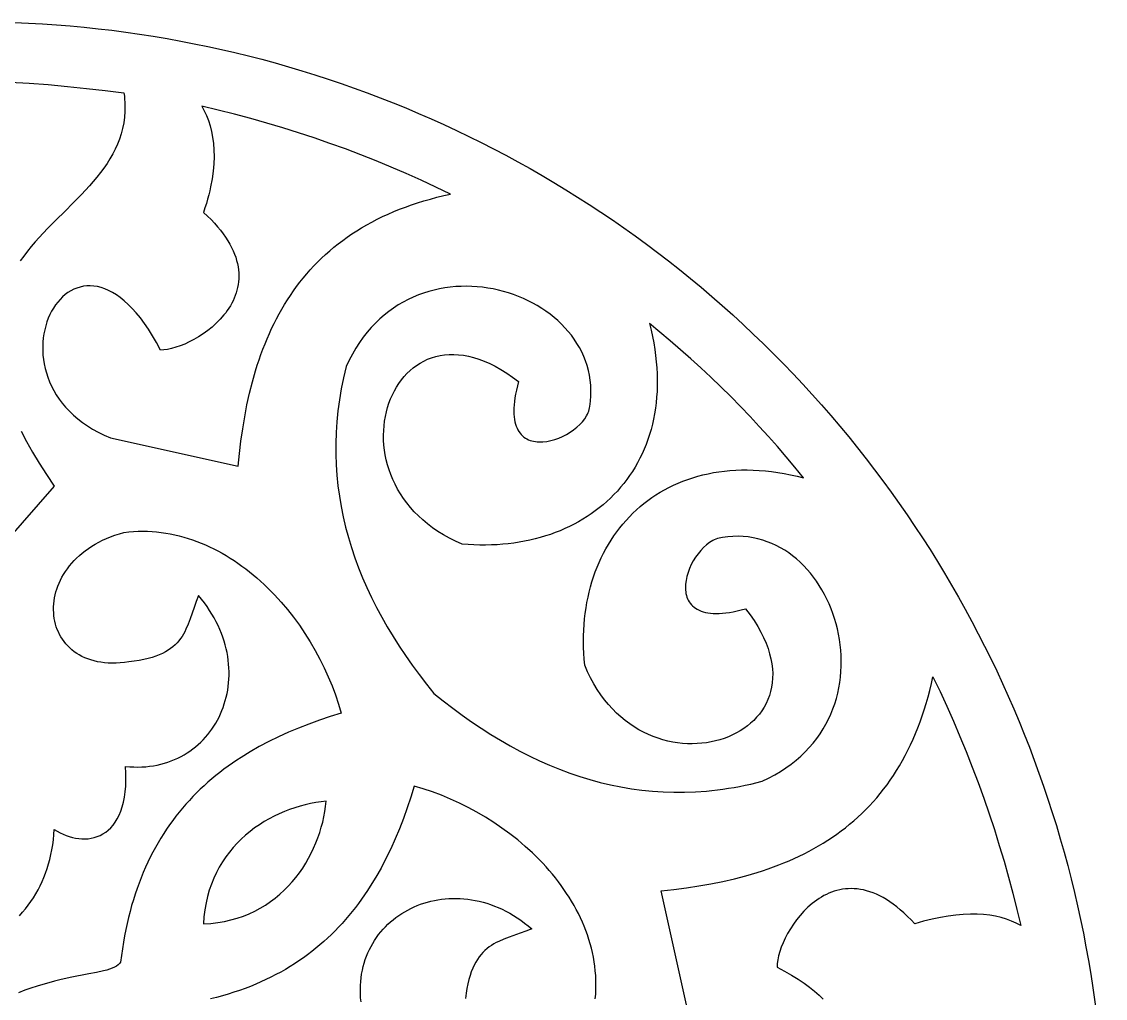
# Model space of a CAD drawing. Extents: x -200 to 200, y -245 to 245.
# Drawn here: x -26.7 to 49.8, y -19 to 49.9 of the extents above; entities that cross this region are included whole.
import ezdxf

# ---------------------------------------------------------------- set-up
doc = ezdxf.new("R2010")
doc.units = 0
doc.layers.add('LAYER_1', color=18, linetype='CONTINUOUS')
doc.layers.add('LAYER_2', color=174, linetype='CONTINUOUS')

msp = doc.modelspace()

# ---------------------------------------------------------------- linework, layer by layer
at = {"layer": 'LAYER_1'}
for points in [[(-27.561, 45.658), (-26.204, 45.585), (-24.852, 45.487), (-23.505, 45.366), (-22.165, 45.227), (-20.833, 45.071), (-19.511, 44.901), (-19.482, 44.675), (-19.46, 44.452), (-19.445, 44.233), (-19.437, 44.017), (-19.441, 43.595), (-19.47, 43.184), (-19.524, 42.785), (-19.602, 42.396), (-19.702, 42.018), (-19.824, 41.65), (-19.965, 41.29), (-20.125, 40.938), (-20.303, 40.595), (-20.497, 40.258), (-20.706, 39.928), (-20.93, 39.604), (-21.167, 39.284), (-21.416, 38.97), (-21.675, 38.659), (-21.944, 38.352), (-22.221, 38.048), (-22.505, 37.746), (-23.09, 37.145), (-23.691, 36.546), (-24.296, 35.942), (-24.898, 35.33), (-25.486, 34.704), (-25.772, 34.384), (-26.052, 34.059), (-26.323, 33.729), (-26.586, 33.391), (-26.838, 33.047)], [(-26.767, 21.022), (-26.382, 20.297), (-25.957, 19.55), (-25.491, 18.778), (-24.981, 17.982), (-24.428, 17.161), (-30.28, 10.489)], [(-26.896, -13.159), (-26.677, -12.919), (-26.469, -12.673), (-26.27, -12.42), (-26.081, -12.16), (-25.902, -11.893), (-25.733, -11.62), (-25.575, -11.339), (-25.426, -11.052), (-25.287, -10.758), (-25.158, -10.457), (-25.039, -10.149), (-24.931, -9.834), (-24.832, -9.512), (-24.744, -9.184), (-24.666, -8.848), (-24.598, -8.506), (-24.54, -8.157), (-24.492, -7.801), (-24.455, -7.438), (-24.428, -7.069), (-24.227, -7.195), (-24.02, -7.309), (-23.808, -7.412), (-23.592, -7.502), (-23.373, -7.578), (-23.151, -7.641), (-22.927, -7.69), (-22.703, -7.723), (-22.479, -7.742), (-22.256, -7.744), (-22.035, -7.73), (-21.817, -7.698), (-21.602, -7.649), (-21.392, -7.582), (-21.188, -7.496), (-20.99, -7.39), (-20.798, -7.265), (-20.616, -7.119), (-20.442, -6.953), (-20.277, -6.764), (-20.124, -6.554), (-19.982, -6.321), (-19.853, -6.065), (-19.737, -5.785), (-19.635, -5.48), (-19.548, -5.151), (-19.478, -4.796), (-19.424, -4.415), (-19.388, -4.008), (-19.37, -3.573), (-19.372, -3.111), (-19.395, -2.621), (-19.1, -2.648), (-18.81, -2.663), (-18.525, -2.668), (-18.244, -2.661), (-17.967, -2.644), (-17.695, -2.616), (-17.428, -2.578), (-17.166, -2.53), (-16.91, -2.472), (-16.658, -2.404), (-16.412, -2.327), (-16.171, -2.24), (-15.936, -2.145), (-15.706, -2.041), (-15.482, -1.928), (-15.265, -1.807), (-15.053, -1.678), (-14.848, -1.541), (-14.649, -1.396), (-14.456, -1.244), (-14.27, -1.084), (-14.091, -0.918), (-13.918, -0.745), (-13.753, -0.565), (-13.594, -0.379), (-13.443, -0.187), (-13.299, 0.011), (-13.162, 0.214), (-13.033, 0.423), (-12.912, 0.638), (-12.799, 0.857), (-12.693, 1.081), (-12.596, 1.309), (-12.506, 1.542), (-12.425, 1.779), (-12.353, 2.02), (-12.289, 2.265), (-12.234, 2.513), (-12.187, 2.764), (-12.15, 3.018), (-12.121, 3.275), (-12.102, 3.534), (-12.091, 3.796), (-12.091, 4.06), (-12.1, 4.326), (-12.118, 4.593), (-12.146, 4.862), (-12.185, 5.132), (-12.233, 5.403), (-12.291, 5.675), (-12.36, 5.947), (-12.439, 6.22), (-12.529, 6.492), (-12.629, 6.765), (-12.74, 7.037), (-12.862, 7.309), (-12.995, 7.58), (-13.139, 7.85), (-13.294, 8.118), (-13.461, 8.386), (-13.639, 8.651), (-13.829, 8.915), (-14.031, 9.176), (-14.244, 9.435), (-14.409, 9.002), (-14.556, 8.581), (-14.832, 7.782), (-14.974, 7.406), (-15.131, 7.049), (-15.217, 6.877), (-15.31, 6.71), (-15.409, 6.548), (-15.517, 6.392), (-15.635, 6.241), (-15.762, 6.096), (-15.901, 5.957), (-16.052, 5.823), (-16.216, 5.696), (-16.394, 5.575), (-16.587, 5.461), (-16.796, 5.353), (-17.022, 5.252), (-17.266, 5.159), (-17.529, 5.072), (-17.811, 4.993), (-18.115, 4.921), (-18.44, 4.857), (-18.788, 4.801), (-19.16, 4.753), (-19.469, 4.711), (-19.768, 4.682), (-20.059, 4.665), (-20.341, 4.662), (-20.614, 4.67), (-20.878, 4.691), (-21.133, 4.723), (-21.379, 4.766), (-21.616, 4.821), (-21.844, 4.885), (-22.063, 4.96), (-22.272, 5.044), (-22.472, 5.138), (-22.663, 5.241), (-22.845, 5.352), (-23.018, 5.472), (-23.181, 5.6), (-23.334, 5.735), (-23.478, 5.878), (-23.613, 6.027), (-23.738, 6.183), (-23.853, 6.345), (-23.959, 6.512), (-24.055, 6.685), (-24.142, 6.864), (-24.218, 7.046), (-24.285, 7.233), (-24.342, 7.424), (-24.389, 7.619), (-24.427, 7.817), (-24.454, 8.018), (-24.471, 8.221), (-24.479, 8.426), (-24.476, 8.634), (-24.463, 8.842), (-24.44, 9.052), (-24.407, 9.262), (-24.363, 9.473), (-24.31, 9.683), (-24.246, 9.894), (-24.171, 10.103), (-24.087, 10.312), (-23.991, 10.519), (-23.886, 10.724), (-23.77, 10.927), (-23.643, 11.127), (-23.505, 11.324), (-23.357, 11.518), (-23.199, 11.709), (-23.03, 11.895), (-22.849, 12.077), (-22.659, 12.255), (-22.457, 12.427), (-22.244, 12.594), (-22.021, 12.755), (-21.786, 12.91), (-21.541, 13.058), (-21.284, 13.2), (-21.017, 13.334), (-20.738, 13.46), (-20.448, 13.579), (-20.147, 13.689), (-19.835, 13.791), (-19.511, 13.883), (-19.177, 13.921), (-18.844, 13.948), (-18.513, 13.965), (-18.183, 13.97), (-17.855, 13.965), (-17.528, 13.949), (-17.203, 13.923), (-16.879, 13.887), (-16.558, 13.841), (-16.238, 13.785), (-15.921, 13.72), (-15.606, 13.645), (-15.292, 13.561), (-14.981, 13.468), (-14.673, 13.366), (-14.367, 13.256), (-14.063, 13.137), (-13.762, 13.009), (-13.464, 12.874), (-13.168, 12.73), (-12.876, 12.578), (-12.586, 12.419), (-12.3, 12.253), (-12.016, 12.079), (-11.736, 11.898), (-11.459, 11.71), (-11.185, 11.515), (-10.915, 11.313), (-10.648, 11.105), (-10.385, 10.891), (-10.125, 10.671), (-9.87, 10.445), (-9.618, 10.213), (-9.37, 9.975), (-8.886, 9.484), (-8.419, 8.973), (-7.97, 8.443), (-7.539, 7.896), (-7.126, 7.332), (-6.733, 6.754), (-6.36, 6.163), (-6.008, 5.56), (-5.677, 4.947), (-5.368, 4.324), (-5.082, 3.694), (-4.819, 3.058), (-4.581, 2.416), (-4.367, 1.772), (-4.178, 1.125), (-4.951, 0.887), (-5.71, 0.634), (-6.455, 0.366), (-7.185, 0.082), (-7.9, -0.218), (-8.6, -0.536), (-9.284, -0.871), (-9.952, -1.224), (-10.602, -1.595), (-11.235, -1.986), (-11.545, -2.188), (-11.85, -2.396), (-12.151, -2.608), (-12.447, -2.826), (-12.738, -3.048), (-13.025, -3.276), (-13.306, -3.51), (-13.583, -3.748), (-13.855, -3.992), (-14.121, -4.242), (-14.383, -4.496), (-14.639, -4.757), (-14.89, -5.023), (-15.136, -5.295), (-15.377, -5.573), (-15.612, -5.856), (-15.841, -6.146), (-16.065, -6.441), (-16.284, -6.743), (-16.497, -7.05), (-16.704, -7.364), (-16.905, -7.684), (-17.101, -8.011), (-17.29, -8.343), (-17.474, -8.682), (-17.651, -9.028), (-17.823, -9.38), (-17.988, -9.739), (-18.147, -10.104), (-18.3, -10.477), (-18.446, -10.856), (-18.586, -11.242), (-18.72, -11.634), (-18.847, -12.034), (-18.968, -12.441), (-19.081, -12.855), (-19.189, -13.277), (-19.289, -13.705), (-19.383, -14.141), (-19.469, -14.584), (-19.549, -15.035), (-19.622, -15.493), (-19.687, -15.959), (-19.746, -16.433), (-19.823, -16.537), (-19.922, -16.632), (-20.043, -16.717), (-20.184, -16.796), (-20.346, -16.867), (-20.527, -16.933), (-20.728, -16.995), (-20.947, -17.053), (-21.439, -17.164), (-21.999, -17.274), (-23.301, -17.53), (-24.035, -17.693), (-24.42, -17.786), (-24.818, -17.89), (-25.226, -18.005), (-25.644, -18.131), (-26.073, -18.271), (-26.511, -18.424), (-26.957, -18.593)], [(20.402, -20.295), (18.412, -11.399), (19.316, -11.303), (20.204, -11.19), (21.077, -11.059), (21.935, -10.909), (22.776, -10.74), (23.6, -10.551), (24.408, -10.341), (25.197, -10.11), (25.585, -9.986), (25.968, -9.857), (26.347, -9.722), (26.721, -9.581), (27.09, -9.434), (27.455, -9.281), (27.814, -9.122), (28.169, -8.957), (28.518, -8.786), (28.863, -8.608), (29.202, -8.424), (29.536, -8.234), (29.865, -8.037), (30.188, -7.833), (30.507, -7.622), (30.819, -7.405), (31.127, -7.181), (31.428, -6.949), (31.724, -6.711), (32.015, -6.465), (32.299, -6.212), (32.578, -5.952), (32.852, -5.684), (33.119, -5.409), (33.38, -5.126), (33.635, -4.835), (33.884, -4.536), (34.127, -4.23), (34.364, -3.915), (34.595, -3.592), (34.819, -3.262), (35.037, -2.922), (35.248, -2.575), (35.453, -2.219), (35.652, -1.855), (35.844, -1.482), (36.029, -1.1), (36.207, -0.709), (36.379, -0.31), (36.544, 0.099), (36.701, 0.516), (36.852, 0.943), (36.996, 1.379), (37.133, 1.824), (37.263, 2.279), (37.385, 2.743), (37.501, 3.217), (37.609, 3.7), (38.106, 2.663), (38.59, 1.616), (39.06, 0.558), (39.516, -0.508), (39.957, -1.584), (40.384, -2.668), (40.796, -3.76), (41.193, -4.859), (41.575, -5.966), (41.942, -7.078), (42.293, -8.196), (42.629, -9.32), (42.949, -10.449), (43.253, -11.581), (43.54, -12.718), (43.812, -13.857), (43.495, -13.69), (43.159, -13.54), (42.803, -13.409), (42.427, -13.296), (42.032, -13.203), (41.616, -13.131), (41.181, -13.081), (40.725, -13.053), (40.248, -13.048), (39.75, -13.068), (39.232, -13.112), (38.693, -13.183), (38.132, -13.28), (37.55, -13.404), (36.946, -13.558), (36.32, -13.74), (36.064, -13.464), (35.809, -13.207), (35.556, -12.967), (35.305, -12.744), (35.056, -12.539), (34.81, -12.351), (34.566, -12.179), (34.324, -12.023), (34.084, -11.882), (33.847, -11.757), (33.613, -11.647), (33.381, -11.55), (33.152, -11.468), (32.926, -11.4), (32.703, -11.345), (32.482, -11.302), (32.264, -11.273), (32.05, -11.255), (31.838, -11.249), (31.63, -11.254), (31.425, -11.27), (31.223, -11.297), (31.024, -11.334), (30.829, -11.38), (30.638, -11.436), (30.45, -11.501), (30.265, -11.575), (30.085, -11.657), (29.908, -11.746), (29.735, -11.843), (29.566, -11.947), (29.4, -12.058), (29.239, -12.175), (29.082, -12.298), (28.78, -12.559), (28.496, -12.84), (28.229, -13.136), (27.981, -13.444), (27.751, -13.763), (27.54, -14.087), (27.35, -14.415), (27.18, -14.743), (27.031, -15.068), (26.903, -15.388), (26.797, -15.698), (26.714, -15.995), (26.654, -16.278), (26.618, -16.541), (26.606, -16.784), (27.136, -17.064), (27.629, -17.347), (28.086, -17.63), (28.508, -17.915), (28.896, -18.2), (29.251, -18.484), (29.573, -18.768), (29.863, -19.052)], [(13.768, -19.025), (13.795, -18.692), (13.812, -18.361), (13.817, -18.031), (13.812, -17.702), (13.796, -17.375), (13.77, -17.05), (13.734, -16.727), (13.688, -16.405), (13.632, -16.086), (13.567, -15.768), (13.492, -15.453), (13.408, -15.14), (13.315, -14.829), (13.213, -14.52), (13.103, -14.214), (12.984, -13.911), (12.856, -13.61), (12.72, -13.311), (12.577, -13.016), (12.425, -12.723), (12.266, -12.434), (12.1, -12.147), (11.926, -11.863), (11.745, -11.583), (11.556, -11.306), (11.362, -11.032), (11.16, -10.762), (10.952, -10.495), (10.738, -10.232), (10.518, -9.973), (10.292, -9.717), (10.06, -9.465), (9.822, -9.217), (9.331, -8.734), (8.82, -8.267), (8.29, -7.817), (7.743, -7.386), (7.18, -6.974), (6.602, -6.58), (6.011, -6.207), (5.408, -5.855), (4.794, -5.524), (4.172, -5.215), (3.542, -4.929), (2.905, -4.666), (2.264, -4.428), (1.619, -4.214), (0.972, -4.025), (0.735, -4.798), (0.483, -5.557), (0.217, -6.302), (-0.065, -7.032), (-0.364, -7.748), (-0.678, -8.448), (-1.01, -9.132), (-1.36, -9.799), (-1.728, -10.45), (-2.115, -11.083), (-2.315, -11.393), (-2.521, -11.698), (-2.732, -11.999), (-2.948, -12.295), (-3.168, -12.586), (-3.395, -12.872), (-3.626, -13.154), (-3.863, -13.43), (-4.105, -13.702), (-4.353, -13.969), (-4.607, -14.23), (-4.866, -14.487), (-5.131, -14.738), (-5.401, -14.984), (-5.678, -15.224), (-5.96, -15.459), (-6.249, -15.689), (-6.544, -15.913), (-6.845, -16.131), (-7.152, -16.344), (-7.465, -16.551), (-7.785, -16.752), (-8.111, -16.948), (-8.444, -17.137), (-8.783, -17.321), (-9.13, -17.498), (-9.482, -17.67), (-9.842, -17.835), (-10.209, -17.994), (-10.582, -18.147), (-10.963, -18.294), (-11.351, -18.434), (-11.746, -18.567), (-12.148, -18.694), (-12.557, -18.815), (-12.974, -18.929), (-13.399, -19.036)], [(-2.773, -19.242), (-2.8, -18.948), (-2.816, -18.658), (-2.82, -18.372), (-2.813, -18.091), (-2.795, -17.814), (-2.766, -17.543), (-2.727, -17.276), (-2.678, -17.014), (-2.619, -16.757), (-2.55, -16.505), (-2.471, -16.259), (-2.383, -16.018), (-2.286, -15.783), (-2.181, -15.554), (-2.066, -15.33), (-1.943, -15.112), (-1.812, -14.901), (-1.674, -14.695), (-1.527, -14.496), (-1.373, -14.304), (-1.212, -14.118), (-1.044, -13.938), (-0.869, -13.766), (-0.687, -13.6), (-0.5, -13.442), (-0.306, -13.29), (-0.106, -13.147), (0.099, -13.01), (0.31, -12.881), (0.526, -12.76), (0.747, -12.646), (0.972, -12.541), (1.202, -12.443), (1.436, -12.354), (1.674, -12.273), (1.916, -12.201), (2.161, -12.137), (2.41, -12.081), (2.662, -12.035), (2.917, -11.997), (3.174, -11.969), (3.434, -11.949), (3.695, -11.939), (3.959, -11.939), (4.224, -11.947), (4.491, -11.966), (4.759, -11.994), (5.029, -12.032), (5.298, -12.081), (5.569, -12.139), (5.84, -12.208), (6.11, -12.287), (6.381, -12.376), (6.651, -12.477), (6.921, -12.588), (7.19, -12.71), (7.458, -12.842), (7.724, -12.987), (7.989, -13.142), (8.252, -13.309), (8.513, -13.487), (8.772, -13.677), (9.029, -13.878), (9.282, -14.092), (8.868, -14.256), (8.462, -14.404), (7.678, -14.679), (7.305, -14.822), (6.947, -14.978), (6.774, -15.064), (6.606, -15.157), (6.442, -15.256), (6.283, -15.364), (6.129, -15.482), (5.981, -15.609), (5.838, -15.748), (5.701, -15.899), (5.57, -16.063), (5.446, -16.241), (5.328, -16.434), (5.217, -16.643), (5.113, -16.869), (5.016, -17.113), (4.927, -17.376), (4.845, -17.658), (4.771, -17.962), (4.706, -18.287), (4.649, -18.636), (4.6, -19.007)]]:
    msp.add_lwpolyline(points, dxfattribs=at)
for points in [[(-14.011, 43.965), (-13.842, 43.648), (-13.689, 43.312), (-13.552, 42.956), (-13.432, 42.58), (-13.332, 42.185), (-13.253, 41.77), (-13.196, 41.334), (-13.162, 40.878), (-13.152, 40.401), (-13.169, 39.904), (-13.213, 39.385), (-13.286, 38.846), (-13.389, 38.285), (-13.452, 37.997), (-13.524, 37.703), (-13.603, 37.404), (-13.691, 37.099), (-13.788, 36.789), (-13.893, 36.474), (-13.617, 36.217), (-13.359, 35.962), (-13.12, 35.709), (-12.897, 35.458), (-12.692, 35.209), (-12.504, 34.963), (-12.332, 34.719), (-12.175, 34.477), (-12.035, 34.237), (-11.91, 34), (-11.799, 33.766), (-11.703, 33.534), (-11.621, 33.305), (-11.553, 33.079), (-11.497, 32.855), (-11.455, 32.635), (-11.425, 32.417), (-11.408, 32.203), (-11.401, 31.991), (-11.407, 31.783), (-11.423, 31.578), (-11.45, 31.376), (-11.486, 31.177), (-11.533, 30.982), (-11.589, 30.791), (-11.654, 30.603), (-11.728, 30.418), (-11.809, 30.237), (-11.899, 30.061), (-11.996, 29.887), (-12.1, 29.718), (-12.211, 29.553), (-12.327, 29.392), (-12.45, 29.235), (-12.712, 28.933), (-12.992, 28.649), (-13.289, 28.382), (-13.597, 28.133), (-13.916, 27.904), (-14.24, 27.693), (-14.568, 27.503), (-14.896, 27.333), (-15.222, 27.184), (-15.541, 27.056), (-15.851, 26.95), (-16.148, 26.867), (-16.431, 26.807), (-16.695, 26.771), (-16.937, 26.758), (-17.218, 27.283), (-17.5, 27.771), (-17.784, 28.224), (-18.068, 28.642), (-18.353, 29.026), (-18.638, 29.377), (-18.922, 29.695), (-19.205, 29.982), (-19.487, 30.238), (-19.767, 30.464), (-20.045, 30.661), (-20.32, 30.83), (-20.592, 30.971), (-20.861, 31.086), (-21.126, 31.174), (-21.387, 31.238), (-21.642, 31.277), (-21.893, 31.292), (-22.138, 31.285), (-22.377, 31.256), (-22.609, 31.206), (-22.835, 31.136), (-23.053, 31.046), (-23.264, 30.937), (-23.466, 30.811), (-23.66, 30.668), (-23.844, 30.508), (-24.02, 30.333), (-24.185, 30.143), (-24.34, 29.94), (-24.485, 29.723), (-24.618, 29.495), (-24.74, 29.255), (-24.849, 29.004), (-24.947, 28.743), (-25.031, 28.474), (-25.102, 28.196), (-25.16, 27.911), (-25.203, 27.619), (-25.232, 27.322), (-25.246, 27.02), (-25.244, 26.713), (-25.227, 26.404), (-25.193, 26.091), (-25.142, 25.777), (-25.075, 25.462), (-24.99, 25.147), (-24.887, 24.833), (-24.766, 24.52), (-24.625, 24.209), (-24.466, 23.902), (-24.287, 23.598), (-24.088, 23.299), (-23.868, 23.006), (-23.627, 22.719), (-23.365, 22.439), (-23.081, 22.168), (-22.775, 21.904), (-22.447, 21.651), (-22.095, 21.408), (-21.72, 21.176), (-21.32, 20.956), (-20.897, 20.749), (-20.449, 20.555), (-11.436, 18.565), (-11.35, 19.458), (-11.247, 20.338), (-11.125, 21.203), (-10.984, 22.054), (-10.823, 22.89), (-10.641, 23.71), (-10.438, 24.514), (-10.214, 25.301), (-10.093, 25.688), (-9.966, 26.071), (-9.834, 26.449), (-9.696, 26.822), (-9.551, 27.191), (-9.401, 27.556), (-9.244, 27.915), (-9.082, 28.27), (-8.912, 28.62), (-8.737, 28.965), (-8.555, 29.305), (-8.366, 29.64), (-8.171, 29.97), (-7.968, 30.295), (-7.759, 30.614), (-7.543, 30.928), (-7.32, 31.237), (-7.09, 31.54), (-6.853, 31.838), (-6.608, 32.13), (-6.356, 32.416), (-6.097, 32.697), (-5.83, 32.972), (-5.555, 33.241), (-5.273, 33.504), (-4.983, 33.761), (-4.685, 34.012), (-4.379, 34.257), (-4.065, 34.495), (-3.743, 34.728), (-3.412, 34.954), (-3.074, 35.173), (-2.727, 35.386), (-2.371, 35.593), (-2.007, 35.793), (-1.634, 35.986), (-1.252, 36.173), (-0.862, 36.353), (-0.463, 36.526), (-0.054, 36.692), (0.363, 36.851), (0.79, 37.002), (1.226, 37.147), (1.671, 37.285), (2.125, 37.415), (2.589, 37.538), (3.063, 37.653), (3.547, 37.761), (2.511, 38.259), (1.467, 38.743), (0.415, 39.213), (-0.645, 39.669), (-1.713, 40.11), (-2.79, 40.537), (-3.875, 40.949), (-4.968, 41.346), (-6.07, 41.728), (-7.179, 42.094), (-8.297, 42.446), (-9.423, 42.781), (-10.558, 43.101), (-11.701, 43.405), (-12.852, 43.693)], [(8.346, 24.535), (8.265, 24.229), (8.195, 23.936), (8.138, 23.656), (8.091, 23.39), (8.057, 23.136), (8.032, 22.894), (8.019, 22.665), (8.015, 22.448), (8.021, 22.242), (8.037, 22.048), (8.062, 21.866), (8.095, 21.695), (8.137, 21.534), (8.187, 21.384), (8.244, 21.245), (8.309, 21.116), (8.381, 20.998), (8.46, 20.889), (8.545, 20.789), (8.636, 20.7), (8.733, 20.619), (8.835, 20.547), (8.942, 20.484), (9.054, 20.43), (9.17, 20.384), (9.289, 20.346), (9.413, 20.316), (9.54, 20.294), (9.669, 20.279), (9.801, 20.271), (9.936, 20.271), (10.072, 20.277), (10.349, 20.309), (10.63, 20.366), (10.911, 20.446), (11.19, 20.546), (11.464, 20.667), (11.731, 20.805), (11.987, 20.959), (12.23, 21.127), (12.458, 21.308), (12.667, 21.5), (12.855, 21.7), (13.019, 21.908), (13.156, 22.122), (13.214, 22.23), (13.263, 22.339), (13.305, 22.449), (13.339, 22.559), (13.364, 22.669), (13.379, 22.779), (13.428, 23.16), (13.456, 23.536), (13.462, 23.906), (13.447, 24.27), (13.412, 24.628), (13.357, 24.979), (13.284, 25.323), (13.192, 25.66), (13.082, 25.99), (12.955, 26.312), (12.811, 26.627), (12.65, 26.933), (12.475, 27.231), (12.284, 27.521), (12.078, 27.802), (11.859, 28.073), (11.627, 28.336), (11.381, 28.589), (11.124, 28.832), (10.855, 29.065), (10.574, 29.288), (10.284, 29.5), (9.983, 29.701), (9.673, 29.892), (9.355, 30.071), (9.028, 30.238), (8.693, 30.394), (8.352, 30.538), (8.004, 30.669), (7.65, 30.788), (7.29, 30.894), (6.926, 30.987), (6.558, 31.067), (6.186, 31.133), (5.811, 31.185), (5.434, 31.224), (5.055, 31.248), (4.674, 31.257), (4.292, 31.252), (3.911, 31.232), (3.53, 31.196), (3.149, 31.145), (2.77, 31.078), (2.393, 30.995), (2.019, 30.896), (1.648, 30.78), (1.281, 30.648), (0.919, 30.498), (0.561, 30.332), (0.208, 30.147), (-0.138, 29.945), (-0.478, 29.725), (-0.81, 29.487), (-1.135, 29.23), (-1.451, 28.954), (-1.758, 28.66), (-2.056, 28.346), (-2.344, 28.012), (-2.621, 27.659), (-2.887, 27.286), (-3.141, 26.892), (-3.383, 26.478), (-3.612, 26.044), (-3.827, 25.588), (-4.011, 24.8), (-4.168, 24.017), (-4.298, 23.239), (-4.401, 22.466), (-4.478, 21.697), (-4.529, 20.932), (-4.554, 20.173), (-4.553, 19.417), (-4.528, 18.667), (-4.477, 17.92), (-4.402, 17.178), (-4.302, 16.44), (-4.179, 15.707), (-4.031, 14.978), (-3.86, 14.253), (-3.666, 13.532), (-3.449, 12.815), (-3.209, 12.103), (-2.947, 11.394), (-2.662, 10.69), (-2.356, 9.989), (-2.028, 9.292), (-1.679, 8.599), (-1.309, 7.91), (-0.918, 7.225), (-0.506, 6.543), (-0.075, 5.865), (0.377, 5.191), (0.848, 4.52), (1.338, 3.853), (1.848, 3.19), (2.376, 2.529), (3.036, 2.001), (3.7, 1.49), (4.367, 0.998), (5.038, 0.525), (5.712, 0.071), (6.391, -0.363), (7.073, -0.778), (7.759, -1.172), (8.448, -1.546), (9.142, -1.899), (9.84, -2.23), (10.542, -2.54), (11.249, -2.828), (11.959, -3.094), (12.674, -3.337), (13.393, -3.557), (14.117, -3.754), (14.845, -3.927), (15.578, -4.076), (16.316, -4.201), (17.058, -4.301), (17.805, -4.376), (18.557, -4.426), (19.314, -4.45), (20.076, -4.448), (20.842, -4.419), (21.614, -4.364), (22.002, -4.326), (22.391, -4.282), (22.782, -4.23), (23.174, -4.172), (23.567, -4.107), (23.961, -4.034), (24.357, -3.955), (24.754, -3.869), (25.553, -3.674), (26.003, -3.459), (26.433, -3.23), (26.842, -2.988), (27.23, -2.734), (27.599, -2.468), (27.947, -2.191), (28.276, -1.903), (28.586, -1.605), (28.877, -1.298), (29.148, -0.982), (29.402, -0.657), (29.636, -0.324), (29.853, 0.015), (30.052, 0.361), (30.233, 0.714), (30.397, 1.072), (30.544, 1.434), (30.674, 1.802), (30.787, 2.173), (30.884, 2.547), (30.965, 2.924), (31.03, 3.302), (31.08, 3.683), (31.114, 4.064), (31.133, 4.446), (31.137, 4.827), (31.126, 5.208), (31.102, 5.587), (31.063, 5.965), (31.01, 6.34), (30.943, 6.711), (30.864, 7.08), (30.771, 7.444), (30.665, 7.803), (30.546, 8.157), (30.416, 8.505), (30.273, 8.847), (30.118, 9.181), (29.952, 9.508), (29.774, 9.827), (29.585, 10.136), (29.385, 10.437), (29.175, 10.728), (28.954, 11.008), (28.723, 11.277), (28.482, 11.534), (28.232, 11.78), (27.972, 12.012), (27.703, 12.231), (27.425, 12.437), (27.139, 12.628), (26.844, 12.803), (26.541, 12.964), (26.23, 13.108), (25.912, 13.235), (25.586, 13.345), (25.253, 13.437), (24.913, 13.51), (24.567, 13.565), (24.214, 13.6), (23.855, 13.615), (23.49, 13.609), (23.119, 13.581), (22.743, 13.532), (22.628, 13.516), (22.513, 13.492), (22.398, 13.458), (22.283, 13.416), (22.169, 13.366), (22.057, 13.309), (21.945, 13.244), (21.834, 13.172), (21.618, 13.008), (21.41, 12.82), (21.211, 12.611), (21.024, 12.383), (20.85, 12.14), (20.69, 11.884), (20.547, 11.617), (20.423, 11.343), (20.318, 11.064), (20.234, 10.783), (20.174, 10.502), (20.139, 10.225), (20.131, 10.089), (20.131, 9.955), (20.137, 9.822), (20.151, 9.693), (20.172, 9.566), (20.201, 9.443), (20.238, 9.323), (20.284, 9.207), (20.337, 9.095), (20.399, 8.988), (20.47, 8.886), (20.551, 8.789), (20.64, 8.698), (20.739, 8.613), (20.847, 8.534), (20.966, 8.462), (21.094, 8.397), (21.233, 8.34), (21.383, 8.29), (21.543, 8.248), (21.714, 8.215), (21.896, 8.19), (22.09, 8.174), (22.295, 8.168), (22.513, 8.172), (22.742, 8.185), (22.983, 8.209), (23.237, 8.244), (23.504, 8.291), (23.784, 8.348), (24.076, 8.418), (24.382, 8.499), (24.696, 8.08), (24.979, 7.666), (25.233, 7.259), (25.457, 6.859), (25.653, 6.465), (25.822, 6.078), (25.963, 5.699), (26.079, 5.328), (26.169, 4.964), (26.234, 4.608), (26.275, 4.261), (26.293, 3.922), (26.289, 3.593), (26.262, 3.272), (26.215, 2.961), (26.147, 2.659), (26.06, 2.368), (25.953, 2.086), (25.828, 1.815), (25.686, 1.555), (25.527, 1.305), (25.352, 1.067), (25.161, 0.84), (24.956, 0.625), (24.737, 0.422), (24.505, 0.231), (24.26, 0.052), (24.004, -0.114), (23.736, -0.267), (23.459, -0.407), (23.171, -0.533), (22.875, -0.646), (22.571, -0.744), (22.259, -0.828), (21.941, -0.898), (21.616, -0.953), (21.286, -0.994), (20.952, -1.019), (20.614, -1.028), (20.273, -1.022), (19.929, -0.999), (19.584, -0.961), (19.238, -0.905), (18.891, -0.834), (18.546, -0.745), (18.201, -0.638), (17.858, -0.515), (17.518, -0.373), (17.182, -0.213), (16.849, -0.036), (16.521, 0.161), (16.199, 0.376), (15.883, 0.61), (15.574, 0.864), (15.273, 1.137), (14.98, 1.43), (14.697, 1.743), (14.423, 2.077), (14.16, 2.431), (13.908, 2.806), (13.668, 3.202), (13.441, 3.619), (13.228, 4.058), (13.028, 4.519), (12.99, 4.94), (12.962, 5.357), (12.945, 5.771), (12.938, 6.181), (12.942, 6.587), (12.956, 6.989), (12.981, 7.387), (13.015, 7.781), (13.06, 8.17), (13.115, 8.554), (13.179, 8.933), (13.254, 9.307), (13.338, 9.676), (13.432, 10.04), (13.535, 10.398), (13.648, 10.75), (13.771, 11.097), (13.902, 11.437), (14.043, 11.771), (14.193, 12.099), (14.352, 12.42), (14.52, 12.735), (14.697, 13.043), (14.882, 13.344), (15.076, 13.637), (15.279, 13.924), (15.491, 14.202), (15.71, 14.473), (15.938, 14.737), (16.175, 14.992), (16.419, 15.239), (16.672, 15.478), (16.932, 15.708), (17.2, 15.93), (17.477, 16.143), (17.76, 16.346), (18.052, 16.541), (18.351, 16.727), (18.657, 16.902), (18.971, 17.069), (19.292, 17.225), (19.621, 17.372), (19.956, 17.508), (20.298, 17.634), (20.647, 17.75), (21.004, 17.855), (21.366, 17.949), (21.736, 18.033), (22.112, 18.105), (22.494, 18.166), (22.883, 18.216), (23.278, 18.254), (23.68, 18.28), (24.087, 18.294), (24.501, 18.296), (24.92, 18.286), (25.345, 18.264), (25.777, 18.229), (26.213, 18.181), (26.656, 18.121), (27.103, 18.047), (27.557, 17.96), (28.015, 17.86), (28.479, 17.746), (27.864, 18.487), (27.246, 19.218), (26.623, 19.941), (25.991, 20.657), (25.349, 21.368), (24.693, 22.075), (24.02, 22.779), (23.328, 23.481), (22.626, 24.173), (21.922, 24.846), (21.215, 25.502), (20.505, 26.144), (19.788, 26.776), (19.065, 27.399), (18.334, 28.016), (17.592, 28.631), (17.706, 28.167), (17.807, 27.709), (17.894, 27.256), (17.967, 26.808), (18.028, 26.366), (18.076, 25.929), (18.111, 25.498), (18.133, 25.072), (18.143, 24.653), (18.141, 24.239), (18.127, 23.831), (18.101, 23.43), (18.063, 23.035), (18.013, 22.645), (17.952, 22.263), (17.88, 21.886), (17.796, 21.516), (17.702, 21.153), (17.597, 20.797), (17.481, 20.447), (17.355, 20.104), (17.219, 19.768), (17.072, 19.439), (16.916, 19.117), (16.75, 18.803), (16.574, 18.495), (16.388, 18.195), (16.193, 17.903), (15.99, 17.618), (15.777, 17.341), (15.555, 17.071), (15.325, 16.809), (15.086, 16.555), (14.839, 16.309), (14.584, 16.072), (14.321, 15.842), (14.049, 15.62), (13.771, 15.407), (13.484, 15.202), (13.191, 15.006), (12.89, 14.818), (12.582, 14.639), (12.268, 14.469), (11.946, 14.307), (11.618, 14.155), (11.284, 14.011), (10.944, 13.877), (10.597, 13.751), (10.245, 13.635), (9.887, 13.529), (9.523, 13.431), (9.154, 13.344), (8.78, 13.265), (8.401, 13.197), (8.017, 13.138), (7.628, 13.089), (7.234, 13.051), (6.837, 13.022), (6.434, 13.003), (6.028, 12.994), (5.618, 12.996), (5.204, 13.008), (4.787, 13.031), (4.366, 13.064), (3.905, 13.269), (3.466, 13.488), (3.049, 13.72), (2.653, 13.964), (2.278, 14.221), (1.924, 14.489), (1.591, 14.767), (1.277, 15.055), (0.984, 15.352), (0.711, 15.657), (0.458, 15.97), (0.223, 16.289), (0.008, 16.615), (-0.188, 16.946), (-0.366, 17.282), (-0.526, 17.622), (-0.667, 17.965), (-0.791, 18.31), (-0.897, 18.658), (-0.986, 19.006), (-1.058, 19.355), (-1.113, 19.704), (-1.152, 20.051), (-1.174, 20.397), (-1.181, 20.74), (-1.171, 21.08), (-1.146, 21.416), (-1.106, 21.748), (-1.051, 22.074), (-0.981, 22.394), (-0.897, 22.707), (-0.798, 23.013), (-0.686, 23.311), (-0.56, 23.599), (-0.42, 23.878), (-0.267, 24.147), (-0.101, 24.404), (0.078, 24.65), (0.269, 24.883), (0.472, 25.103), (0.687, 25.308), (0.914, 25.499), (1.152, 25.675), (1.402, 25.835), (1.662, 25.978), (1.933, 26.103), (2.215, 26.21), (2.506, 26.298), (2.808, 26.366), (3.119, 26.414), (3.44, 26.44), (3.77, 26.445), (4.108, 26.427), (4.455, 26.386), (4.811, 26.321), (5.175, 26.231), (5.546, 26.115), (5.925, 25.974), (6.312, 25.805), (6.706, 25.609), (7.106, 25.385), (7.513, 25.131), (7.927, 24.848)], [(-5.232, -5.079), (-5.596, -5.119), (-5.963, -5.173), (-6.333, -5.243), (-6.704, -5.326), (-7.075, -5.424), (-7.446, -5.537), (-7.815, -5.665), (-8.182, -5.807), (-8.546, -5.964), (-8.905, -6.135), (-9.26, -6.322), (-9.608, -6.523), (-9.95, -6.74), (-10.283, -6.971), (-10.608, -7.217), (-10.923, -7.478), (-11.228, -7.755), (-11.521, -8.046), (-11.801, -8.353), (-12.068, -8.675), (-12.321, -9.012), (-12.558, -9.365), (-12.78, -9.732), (-12.984, -10.116), (-13.17, -10.514), (-13.338, -10.928), (-13.485, -11.358), (-13.612, -11.803), (-13.717, -12.264), (-13.8, -12.74), (-13.859, -13.232), (-13.893, -13.74), (-13.385, -13.706), (-12.893, -13.647), (-12.417, -13.564), (-11.956, -13.459), (-11.511, -13.333), (-11.081, -13.185), (-10.667, -13.018), (-10.268, -12.832), (-9.885, -12.627), (-9.517, -12.406), (-9.165, -12.168), (-8.828, -11.916), (-8.506, -11.648), (-8.199, -11.368), (-7.908, -11.075), (-7.631, -10.77), (-7.37, -10.455), (-7.124, -10.13), (-6.892, -9.797), (-6.676, -9.455), (-6.475, -9.107), (-6.288, -8.752), (-6.117, -8.393), (-5.96, -8.029), (-5.818, -7.662), (-5.69, -7.292), (-5.578, -6.922), (-5.479, -6.55), (-5.396, -6.18), (-5.327, -5.81), (-5.272, -5.443)]]:
    msp.add_lwpolyline(points, close=True, dxfattribs=at)
at = {"layer": 'LAYER_2'}
msp.add_lwpolyline([(-30.222, 49.931, -0.414214), (49.778, -30.069, -0.414214), (-30.222, -110.069, -0.414214), (-110.222, -30.069, -0.414214)], format="xyb", close=True, dxfattribs=at)

doc.saveas('drawing.dxf')
